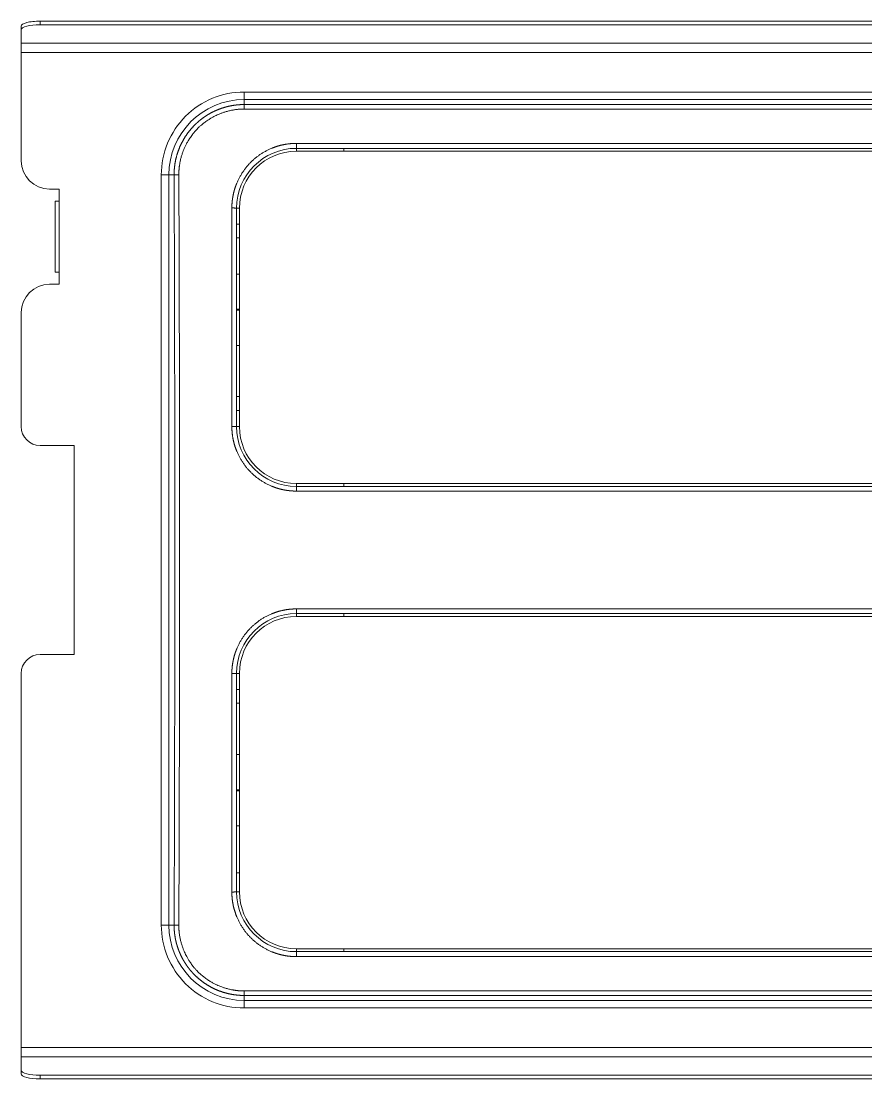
# Model space of a CAD drawing. Header units: millimetres. Extents: x 1920 to 4820, y 310 to 2320.
# Drawn here: x 2233.9 to 2322.9, y 1497.4 to 1608.8 of the extents above; entities that cross this region are included whole.
import ezdxf

# ---------------------------------------------------------------- set-up
doc = ezdxf.new("R2010")
doc.units = ezdxf.units.MM
doc.layers.add('core', color=7, linetype='Continuous', lineweight=20)

msp = doc.modelspace()

# ---------------------------------------------------------------- linework, layer by layer
at = {"layer": 'core'}
for p, q in [((2409.899, 1608.764), (2235.899, 1608.764)), ((2235.899, 1608.764), (2235.899, 1608.378)), ((2233.899, 1608.247), (2233.899, 1607.86)), ((2233.899, 1607.86), (2233.899, 1606.433)), ((2409.899, 1608.378), (2235.899, 1608.378)), ((2233.899, 1606.433), (2233.899, 1605.467)), ((2233.899, 1606.433), (2411.899, 1606.433)), ((2233.899, 1594.068), (2233.899, 1605.467)), ((2411.899, 1605.467), (2233.899, 1605.467)), ((2257.399, 1601.301), (2257.399, 1600.504)), ((2257.399, 1601.301), (2388.399, 1601.301)), ((2388.399, 1600.504), (2257.399, 1600.504)), ((2257.399, 1600.504), (2257.399, 1599.982)), ((2257.399, 1599.982), (2388.399, 1599.982)), ((2257.399, 1599.511), (2388.399, 1599.511)), ((2267.899, 1595.368), (2262.899, 1595.368)), ((2262.899, 1595.068), (2262.899, 1595.368)), ((2267.899, 1595.368), (2377.899, 1595.368)), ((2267.899, 1595.068), (2267.899, 1595.368)), ((2262.899, 1595.068), (2267.899, 1595.068)), ((2377.899, 1595.068), (2267.899, 1595.068)), ((2248.666, 1513.568), (2248.666, 1592.568)), ((2249.463, 1592.568), (2248.666, 1592.568)), ((2249.463, 1592.568), (2249.463, 1513.568)), ((2250.015, 1592.568), (2249.463, 1592.568)), ((2237.899, 1591.068), (2236.899, 1591.068)), ((2237.899, 1589.818), (2237.899, 1591.068)), ((2237.899, 1589.818), (2237.499, 1589.818)), ((2237.499, 1582.318), (2237.499, 1589.818)), ((2237.899, 1589.818), (2237.899, 1582.318)), ((2256.599, 1589.068), (2256.599, 1587.394)), ((2256.599, 1589.068), (2256.899, 1589.068)), ((2256.899, 1587.394), (2256.899, 1589.068)), ((2256.599, 1587.394), (2256.599, 1585.96)), ((2256.599, 1587.394), (2256.899, 1587.394)), ((2256.899, 1585.96), (2256.899, 1587.394)), ((2256.599, 1582.118), (2256.599, 1585.96)), ((2256.899, 1585.96), (2256.599, 1585.96)), ((2256.899, 1585.96), (2256.899, 1582.118)), ((2237.499, 1582.318), (2237.899, 1582.318)), ((2237.899, 1581.068), (2237.899, 1582.318)), ((2256.599, 1582.118), (2256.599, 1578.418)), ((2256.599, 1582.118), (2256.899, 1582.118)), ((2256.899, 1578.418), (2256.899, 1582.118)), ((2237.899, 1581.068), (2236.899, 1581.068)), ((2233.899, 1566.068), (2233.899, 1578.068)), ((2256.599, 1578.318), (2256.599, 1578.418)), ((2256.899, 1578.418), (2256.599, 1578.418)), ((2256.599, 1578.318), (2256.899, 1578.318)), ((2256.599, 1578.318), (2256.599, 1574.618)), ((2256.899, 1578.418), (2256.899, 1578.318)), ((2256.899, 1574.618), (2256.899, 1578.318)), ((2256.599, 1569.217), (2256.599, 1574.618)), ((2256.899, 1574.618), (2256.599, 1574.618)), ((2256.899, 1574.618), (2256.899, 1569.217)), ((2256.599, 1569.217), (2256.599, 1567.769)), ((2256.599, 1569.217), (2256.899, 1569.217)), ((2256.899, 1567.769), (2256.899, 1569.217)), ((2256.899, 1567.769), (2256.599, 1567.769)), ((2256.599, 1567.769), (2256.599, 1566.068)), ((2256.899, 1566.068), (2256.899, 1567.769)), ((2256.899, 1566.068), (2256.599, 1566.068)), ((2239.499, 1564.068), (2235.899, 1564.068)), ((2239.499, 1542.068), (2239.499, 1564.068)), ((2267.899, 1560.068), (2262.899, 1560.068)), ((2262.899, 1559.768), (2262.899, 1560.068)), ((2262.899, 1559.768), (2267.899, 1559.768)), ((2267.899, 1560.068), (2377.899, 1560.068)), ((2267.899, 1559.768), (2267.899, 1560.068)), ((2377.899, 1559.768), (2267.899, 1559.768)), ((2267.899, 1546.368), (2262.899, 1546.368)), ((2262.899, 1546.068), (2262.899, 1546.368)), ((2267.899, 1546.368), (2377.899, 1546.368)), ((2267.899, 1546.068), (2267.899, 1546.368)), ((2262.899, 1546.068), (2267.899, 1546.068)), ((2377.899, 1546.068), (2267.899, 1546.068)), ((2239.499, 1542.068), (2235.899, 1542.068)), ((2233.899, 1500.669), (2233.899, 1540.068)), ((2256.599, 1540.068), (2256.599, 1538.368)), ((2256.599, 1540.068), (2256.899, 1540.068)), ((2256.899, 1538.368), (2256.899, 1540.068)), ((2256.599, 1538.368), (2256.599, 1536.92)), ((2256.599, 1538.368), (2256.899, 1538.368)), ((2256.899, 1536.92), (2256.899, 1538.368)), ((2256.599, 1531.518), (2256.599, 1536.92)), ((2256.899, 1536.92), (2256.599, 1536.92)), ((2256.899, 1536.92), (2256.899, 1531.518)), ((2256.599, 1531.518), (2256.599, 1527.818)), ((2256.599, 1531.518), (2256.899, 1531.518)), ((2256.899, 1527.818), (2256.899, 1531.518)), ((2256.599, 1527.718), (2256.599, 1527.818)), ((2256.899, 1527.818), (2256.599, 1527.818)), ((2256.599, 1527.718), (2256.599, 1524.018)), ((2256.599, 1527.718), (2256.899, 1527.718)), ((2256.899, 1527.818), (2256.899, 1527.718)), ((2256.899, 1524.018), (2256.899, 1527.718)), ((2256.599, 1519.068), (2256.599, 1524.018)), ((2256.899, 1524.018), (2256.599, 1524.018)), ((2256.899, 1524.018), (2256.899, 1519.068)), ((2256.599, 1519.068), (2256.599, 1517.068)), ((2256.899, 1519.068), (2256.599, 1519.068)), ((2256.899, 1517.068), (2256.899, 1519.068)), ((2256.899, 1517.068), (2256.599, 1517.068)), ((2248.666, 1513.568), (2249.463, 1513.568)), ((2249.463, 1513.568), (2250.015, 1513.568)), ((2267.899, 1511.068), (2262.899, 1511.068)), ((2262.899, 1510.768), (2262.899, 1511.068)), ((2262.899, 1510.768), (2267.899, 1510.768)), ((2267.899, 1511.068), (2377.899, 1511.068)), ((2267.899, 1510.768), (2267.899, 1511.068)), ((2377.899, 1510.768), (2267.899, 1510.768)), ((2388.399, 1506.626), (2257.399, 1506.626)), ((2388.399, 1506.154), (2257.399, 1506.154)), ((2257.399, 1506.154), (2257.399, 1505.632)), ((2257.399, 1505.632), (2388.399, 1505.632)), ((2257.399, 1505.632), (2257.399, 1504.835)), ((2388.399, 1504.835), (2257.399, 1504.835)), ((2233.899, 1500.669), (2233.899, 1499.703)), ((2233.899, 1500.669), (2411.899, 1500.669)), ((2411.899, 1499.703), (2233.899, 1499.703)), ((2233.899, 1499.703), (2233.899, 1498.276)), ((2233.899, 1498.276), (2233.899, 1497.89)), ((2409.899, 1497.758), (2235.899, 1497.758)), ((2235.899, 1497.758), (2235.899, 1497.372)), ((2409.899, 1497.372), (2235.899, 1497.372))]:
    msp.add_line(p, q, dxfattribs=at)
for centre, radius, start, end in [((2257.399, 1592.568), 8.733, 89.99975, 180.00025), ((2257.399, 1592.568), 7.936, 90, 180), ((2262.899, 1589.068), 6.3, 90, 180), ((2236.899, 1594.068), 3, 180, 270), ((2262.899, 1589.068), 6, 90, 180), ((2236.899, 1578.068), 3, 90, 180), ((2235.899, 1566.068), 2, 180, 270), ((2262.899, 1566.068), 6.3, 180, 270), ((2262.899, 1566.068), 6, 180, 270), ((2262.899, 1540.068), 6.3, 90, 180), ((2262.899, 1540.068), 6, 90, 180), ((2235.899, 1540.068), 2, 90, 180), ((2262.899, 1517.068), 6.3, 180, 270), ((2262.899, 1517.068), 6, 180, 270), ((2257.399, 1513.568), 8.733, 179.99992, 270.00025), ((2257.399, 1513.568), 7.936, 180, 270)]:
    msp.add_arc(centre, radius, start, end, dxfattribs=at)
for centre, major_axis, ratio, start_param, end_param in [((2235.899, 1608.247), (2, 0), 0.258819, 1.5707963, 3.1415927), ((2235.899, 1607.86), (-2, 0), 0.258819, 4.712389, 6.2831853), ((2174.345, 1553.068), (0, -869.132), 0.0871539, 1.525333, 1.6162596), ((2235.899, 1498.276), (2, 0), 0.258819, 3.1415927, 4.712389), ((2235.899, 1497.89), (-2, 0), 0.258819, 0, 1.5707963)]:
    msp.add_ellipse(centre, major_axis=major_axis, ratio=ratio, start_param=start_param, end_param=end_param, dxfattribs=at)
for points, knots in [([(2257.399, 1599.982), (2257.384, 1599.982), (2257.355, 1599.982), (2257.31, 1599.982), (2257.266, 1599.981), (2257.221, 1599.98), (2257.177, 1599.979), (2257.132, 1599.977), (2257.088, 1599.976), (2257.043, 1599.974), (2256.998, 1599.971), (2256.953, 1599.969), (2256.908, 1599.966), (2256.863, 1599.963), (2256.818, 1599.959), (2256.773, 1599.956), (2256.728, 1599.952), (2256.682, 1599.947), (2256.637, 1599.943), (2256.592, 1599.938), (2256.546, 1599.933), (2256.501, 1599.927), (2256.455, 1599.922), (2256.41, 1599.916), (2256.364, 1599.909), (2256.318, 1599.903), (2256.273, 1599.896), (2256.227, 1599.889), (2256.181, 1599.881), (2256.136, 1599.873), (2256.09, 1599.865), (2256.044, 1599.857), (2255.998, 1599.848), (2255.953, 1599.839), (2255.907, 1599.83), (2255.861, 1599.82), (2255.815, 1599.81), (2255.769, 1599.8), (2255.723, 1599.79), (2255.677, 1599.779), (2255.632, 1599.768), (2255.586, 1599.756), (2255.54, 1599.744), (2255.494, 1599.732), (2255.448, 1599.72), (2255.402, 1599.707), (2255.356, 1599.694), (2255.31, 1599.681), (2255.265, 1599.667), (2255.219, 1599.653), (2255.173, 1599.639), (2255.127, 1599.624), (2255.082, 1599.609), (2255.036, 1599.594), (2254.99, 1599.578), (2254.944, 1599.562), (2254.899, 1599.546), (2254.853, 1599.529), (2254.808, 1599.513), (2254.762, 1599.495), (2254.717, 1599.478), (2254.671, 1599.46), (2254.626, 1599.442), (2254.581, 1599.423), (2254.535, 1599.404), (2254.49, 1599.385), (2254.445, 1599.366), (2254.4, 1599.346), (2254.355, 1599.325), (2254.31, 1599.305), (2254.265, 1599.284), (2254.22, 1599.263), (2254.175, 1599.241), (2254.131, 1599.219), (2254.086, 1599.197), (2254.042, 1599.175), (2253.997, 1599.152), (2253.953, 1599.129), (2253.909, 1599.105), (2253.865, 1599.081), (2253.82, 1599.057), (2253.777, 1599.032), (2253.733, 1599.007), (2253.689, 1598.982), (2253.645, 1598.957), (2253.602, 1598.931), (2253.558, 1598.904), (2253.515, 1598.878), (2253.472, 1598.851), (2253.429, 1598.824), (2253.386, 1598.796), (2253.343, 1598.768), (2253.3, 1598.74), (2253.258, 1598.711), (2253.215, 1598.682), (2253.173, 1598.653), (2253.131, 1598.623), (2253.089, 1598.593), (2253.047, 1598.563), (2253.005, 1598.532), (2252.964, 1598.502), (2252.922, 1598.47), (2252.881, 1598.439), (2252.84, 1598.407), (2252.799, 1598.374), (2252.759, 1598.342), (2252.718, 1598.309), (2252.678, 1598.275), (2252.638, 1598.242), (2252.598, 1598.208), (2252.558, 1598.173), (2252.518, 1598.139), (2252.479, 1598.104), (2252.439, 1598.068), (2252.4, 1598.033), (2252.362, 1597.997), (2252.323, 1597.96), (2252.284, 1597.924), (2252.246, 1597.887), (2252.208, 1597.849), (2252.165, 1597.806), (2252.116, 1597.756), (2252.062, 1597.701), (2252.009, 1597.644), (2251.956, 1597.587), (2251.904, 1597.53), (2251.852, 1597.472), (2251.801, 1597.413), (2251.751, 1597.354), (2251.701, 1597.295), (2251.652, 1597.234), (2251.604, 1597.174), (2251.556, 1597.113), (2251.509, 1597.051), (2251.463, 1596.989), (2251.417, 1596.926), (2251.372, 1596.863), (2251.327, 1596.8), (2251.283, 1596.736), (2251.24, 1596.671), (2251.198, 1596.606), (2251.156, 1596.541), (2251.115, 1596.475), (2251.075, 1596.409), (2251.035, 1596.342), (2250.996, 1596.275), (2250.958, 1596.207), (2250.92, 1596.14), (2250.883, 1596.071), (2250.847, 1596.003), (2250.812, 1595.934), (2250.777, 1595.864), (2250.743, 1595.795), (2250.71, 1595.724), (2250.677, 1595.654), (2250.646, 1595.583), (2250.615, 1595.512), (2250.584, 1595.441), (2250.555, 1595.369), (2250.526, 1595.297), (2250.498, 1595.225), (2250.471, 1595.152), (2250.445, 1595.079), (2250.419, 1595.006), (2250.394, 1594.932), (2250.37, 1594.859), (2250.346, 1594.785), (2250.324, 1594.711), (2250.302, 1594.636), (2250.281, 1594.562), (2250.261, 1594.487), (2250.241, 1594.412), (2250.223, 1594.336), (2250.205, 1594.261), (2250.188, 1594.185), (2250.171, 1594.109), (2250.156, 1594.033), (2250.141, 1593.957), (2250.127, 1593.881), (2250.114, 1593.804), (2250.102, 1593.728), (2250.09, 1593.651), (2250.08, 1593.574), (2250.07, 1593.497), (2250.061, 1593.42), (2250.053, 1593.343), (2250.045, 1593.266), (2250.039, 1593.188), (2250.033, 1593.111), (2250.028, 1593.033), (2250.024, 1592.956), (2250.02, 1592.878), (2250.018, 1592.801), (2250.016, 1592.723), (2250.015, 1592.646), (2250.015, 1592.594), (2250.015, 1592.568)], [0, 0, 0, 0, 0.0038043, 0.0076156, 0.011434, 0.0152593, 0.0190916, 0.0229309, 0.0267771, 0.0306302, 0.0344903, 0.0383572, 0.042231, 0.0461117, 0.0499991, 0.0538934, 0.0577945, 0.0617023, 0.0656169, 0.0695382, 0.0734662, 0.0774009, 0.0813423, 0.0852903, 0.089245, 0.0932062, 0.0971741, 0.1011485, 0.1051294, 0.1091169, 0.1131108, 0.1171113, 0.1211182, 0.1251316, 0.1291515, 0.1331778, 0.1372106, 0.1412499, 0.1452956, 0.1493479, 0.1534066, 0.1574719, 0.1615437, 0.165622, 0.1697068, 0.1737981, 0.177896, 0.1820004, 0.1861114, 0.1902289, 0.194353, 0.1984836, 0.2026208, 0.2067645, 0.2109148, 0.2150717, 0.2192352, 0.2234052, 0.2275819, 0.2317651, 0.2359549, 0.2401513, 0.2443544, 0.248564, 0.2527803, 0.2570032, 0.2612327, 0.2654689, 0.2697117, 0.2739612, 0.2782173, 0.2824801, 0.2867496, 0.2910257, 0.2953085, 0.299598, 0.3038941, 0.3081969, 0.3125063, 0.3168225, 0.3211452, 0.3254747, 0.3298107, 0.3341535, 0.3385029, 0.3428589, 0.3472215, 0.3515908, 0.3559668, 0.3603494, 0.3647385, 0.3691344, 0.3735368, 0.3779459, 0.3823616, 0.3867838, 0.3912127, 0.3956482, 0.4000904, 0.4045391, 0.4089944, 0.4134563, 0.4179248, 0.4223999, 0.4268816, 0.4313699, 0.4358648, 0.4403663, 0.4448744, 0.4493892, 0.4539105, 0.4584385, 0.4629731, 0.4675143, 0.4720621, 0.4766165, 0.4811776, 0.4857453, 0.4903196, 0.4949005, 0.4994881, 0.5061617, 0.5128354, 0.519509, 0.5261827, 0.5328562, 0.5395298, 0.5462033, 0.5528768, 0.5595503, 0.5662237, 0.5728971, 0.5795705, 0.5862439, 0.5929173, 0.5995907, 0.6062641, 0.6129375, 0.6196109, 0.6262843, 0.6329578, 0.6396312, 0.6463046, 0.6529779, 0.6596512, 0.6663245, 0.6729977, 0.6796708, 0.6863439, 0.6930168, 0.6996897, 0.7063624, 0.713035, 0.7197074, 0.7263798, 0.7330519, 0.739724, 0.7463959, 0.7530677, 0.7597394, 0.7664111, 0.7730828, 0.7797544, 0.7864261, 0.7930979, 0.7997697, 0.8064416, 0.8131137, 0.8197859, 0.8264582, 0.8331307, 0.8398034, 0.8464764, 0.8531496, 0.859823, 0.8664968, 0.8731709, 0.8798453, 0.8865201, 0.8931954, 0.8998711, 0.9065472, 0.9132236, 0.9199001, 0.9265768, 0.9332536, 0.9399302, 0.9466067, 0.9532829, 0.9599587, 0.9666341, 0.9733088, 0.9799829, 0.9866562, 0.9933286, 1, 1, 1, 1]), ([(2257.399, 1599.982), (2257.399, 1599.977), (2257.399, 1599.961), (2257.399, 1599.91), (2257.399, 1599.875), (2257.399, 1599.789), (2257.399, 1599.738), (2257.399, 1599.629), (2257.399, 1599.57), (2257.399, 1599.511)], [0, 0, 0, 0, 0.25, 0.25, 0.5, 0.5, 0.75, 0.75, 1, 1, 1, 1]), ([(2250.513, 1592.591), (2250.513, 1592.604), (2250.513, 1592.631), (2250.513, 1592.674), (2250.514, 1592.723), (2250.515, 1592.777), (2250.517, 1592.836), (2250.519, 1592.9), (2250.522, 1592.969), (2250.527, 1593.043), (2250.532, 1593.123), (2250.539, 1593.208), (2250.548, 1593.297), (2250.558, 1593.392), (2250.571, 1593.492), (2250.585, 1593.596), (2250.602, 1593.706), (2250.622, 1593.82), (2250.66, 1594.023), (2250.724, 1594.301), (2250.82, 1594.641), (2250.924, 1594.949), (2251.032, 1595.228), (2251.15, 1595.501), (2251.288, 1595.787), (2251.46, 1596.103), (2251.675, 1596.451), (2251.916, 1596.791), (2252.155, 1597.088), (2252.352, 1597.309), (2252.517, 1597.48), (2252.687, 1597.646), (2252.906, 1597.843), (2253.202, 1598.085), (2253.52, 1598.312), (2253.826, 1598.506), (2254.084, 1598.654), (2254.324, 1598.779), (2254.547, 1598.884), (2254.782, 1598.987), (2255.046, 1599.09), (2255.356, 1599.196), (2255.694, 1599.293), (2255.988, 1599.362), (2256.225, 1599.407), (2256.392, 1599.434), (2256.547, 1599.456), (2256.692, 1599.473), (2256.826, 1599.486), (2256.949, 1599.495), (2257.061, 1599.502), (2257.161, 1599.506), (2257.251, 1599.509), (2257.329, 1599.511), (2257.377, 1599.511), (2257.399, 1599.511)], [0, 0, 0, 0, 0.0035278, 0.0075343, 0.0120194, 0.0169834, 0.0224261, 0.0283477, 0.0347482, 0.0416275, 0.0489856, 0.0568224, 0.0651377, 0.0739313, 0.0832028, 0.0929519, 0.1031781, 0.113881, 0.1250602, 0.1602507, 0.1928363, 0.2228232, 0.2502161, 0.2756656, 0.3049921, 0.3381978, 0.3752847, 0.4182606, 0.4533869, 0.480658, 0.5000694, 0.5192178, 0.5464025, 0.5816182, 0.624858, 0.6545201, 0.6818557, 0.7068661, 0.7295532, 0.7499188, 0.7778732, 0.8080387, 0.8404201, 0.8750239, 0.8915928, 0.9071234, 0.9216138, 0.9350628, 0.9474692, 0.9588327, 0.9691527, 0.9784292, 0.9866625, 0.9938526, 1, 1, 1, 1]), ([(2256.099, 1589.089), (2256.099, 1589.103), (2256.099, 1589.13), (2256.1, 1589.172), (2256.1, 1589.213), (2256.101, 1589.254), (2256.103, 1589.296), (2256.104, 1589.337), (2256.106, 1589.378), (2256.108, 1589.419), (2256.11, 1589.46), (2256.112, 1589.501), (2256.115, 1589.542), (2256.118, 1589.583), (2256.121, 1589.624), (2256.124, 1589.664), (2256.128, 1589.705), (2256.132, 1589.746), (2256.136, 1589.786), (2256.14, 1589.827), (2256.144, 1589.867), (2256.149, 1589.907), (2256.154, 1589.948), (2256.159, 1589.988), (2256.165, 1590.028), (2256.17, 1590.068), (2256.176, 1590.108), (2256.182, 1590.148), (2256.189, 1590.188), (2256.195, 1590.228), (2256.202, 1590.268), (2256.209, 1590.308), (2256.217, 1590.348), (2256.224, 1590.387), (2256.232, 1590.427), (2256.24, 1590.467), (2256.248, 1590.506), (2256.257, 1590.545), (2256.265, 1590.585), (2256.274, 1590.624), (2256.284, 1590.663), (2256.293, 1590.703), (2256.303, 1590.742), (2256.313, 1590.781), (2256.323, 1590.82), (2256.333, 1590.859), (2256.344, 1590.898), (2256.354, 1590.937), (2256.366, 1590.975), (2256.377, 1591.014), (2256.388, 1591.053), (2256.4, 1591.091), (2256.412, 1591.13), (2256.424, 1591.169), (2256.437, 1591.207), (2256.45, 1591.245), (2256.462, 1591.284), (2256.476, 1591.322), (2256.489, 1591.36), (2256.503, 1591.398), (2256.517, 1591.436), (2256.531, 1591.474), (2256.545, 1591.512), (2256.56, 1591.55), (2256.574, 1591.588), (2256.59, 1591.626), (2256.605, 1591.664), (2256.658, 1591.792), (2256.754, 1592.008), (2256.904, 1592.306), (2257.069, 1592.597), (2257.249, 1592.879), (2257.441, 1593.152), (2257.647, 1593.415), (2257.866, 1593.668), (2258.097, 1593.91), (2258.339, 1594.14), (2258.592, 1594.357), (2258.855, 1594.562), (2259.128, 1594.754), (2259.41, 1594.932), (2259.7, 1595.096), (2259.998, 1595.245), (2260.224, 1595.345), (2260.375, 1595.407), (2260.446, 1595.434), (2260.517, 1595.462), (2260.588, 1595.488), (2260.66, 1595.513), (2260.732, 1595.538), (2260.804, 1595.562), (2260.876, 1595.585), (2260.948, 1595.607), (2261.021, 1595.628), (2261.094, 1595.649), (2261.167, 1595.669), (2261.24, 1595.687), (2261.313, 1595.706), (2261.387, 1595.723), (2261.46, 1595.739), (2261.534, 1595.755), (2261.609, 1595.769), (2261.683, 1595.783), (2261.757, 1595.796), (2261.832, 1595.809), (2261.907, 1595.82), (2261.982, 1595.831), (2262.058, 1595.84), (2262.133, 1595.849), (2262.209, 1595.857), (2262.285, 1595.865), (2262.361, 1595.871), (2262.437, 1595.877), (2262.514, 1595.881), (2262.59, 1595.885), (2262.667, 1595.888), (2262.744, 1595.891), (2262.822, 1595.892), (2262.873, 1595.893), (2262.899, 1595.893)], [0, 0, 0, 0, 0.0038846, 0.007764, 0.0116382, 0.0155073, 0.0193716, 0.0232312, 0.027086, 0.0309364, 0.0347824, 0.0386241, 0.0424617, 0.0462953, 0.050125, 0.053951, 0.0577734, 0.0615923, 0.0654079, 0.0692202, 0.0730295, 0.0768357, 0.0806392, 0.08444, 0.0882382, 0.092034, 0.0958276, 0.0996189, 0.1034083, 0.1071957, 0.1109814, 0.1147655, 0.1185481, 0.1223293, 0.1261093, 0.1298883, 0.1336662, 0.1374434, 0.1412199, 0.1449959, 0.1487715, 0.1525468, 0.1563219, 0.1600971, 0.1638724, 0.1676479, 0.1714239, 0.1752004, 0.1789776, 0.1827557, 0.1865346, 0.1903147, 0.1940959, 0.1978786, 0.2016627, 0.2054484, 0.2092359, 0.2130253, 0.2168167, 0.2206103, 0.2244061, 0.2282044, 0.2320053, 0.2358088, 0.2396152, 0.2434245, 0.2472369, 0.2510526, 0.2823707, 0.3136246, 0.3448897, 0.3762419, 0.4075078, 0.4387217, 0.4699596, 0.5012969, 0.532563, 0.5637457, 0.5949204, 0.6261625, 0.6573602, 0.6884935, 0.719638, 0.750869, 0.7580225, 0.7651642, 0.7722949, 0.7794156, 0.786527, 0.79363, 0.8007256, 0.8078147, 0.8148981, 0.8219767, 0.8290514, 0.8361231, 0.8431927, 0.8502611, 0.8573292, 0.8643979, 0.8714681, 0.8785407, 0.8856165, 0.8926966, 0.8997817, 0.9068728, 0.9139708, 0.9210764, 0.9281908, 0.9353146, 0.9424488, 0.9495942, 0.9567518, 0.9639224, 0.9711068, 0.9783059, 0.9855206, 0.9927517, 1, 1, 1, 1]), ([(2262.899, 1595.893), (2262.899, 1595.859), (2262.899, 1595.825), (2262.899, 1595.758), (2262.899, 1595.726), (2262.899, 1595.662), (2262.899, 1595.632), (2262.899, 1595.575), (2262.899, 1595.548), (2262.899, 1595.499), (2262.899, 1595.477), (2262.899, 1595.438), (2262.899, 1595.422), (2262.899, 1595.395), (2262.899, 1595.385), (2262.899, 1595.372), (2262.899, 1595.368), (2262.899, 1595.368)], [0, 0, 0, 0, 0.1251008, 0.1251008, 0.2502016, 0.2502016, 0.3753024, 0.3753024, 0.5004032, 0.5004032, 0.6255041, 0.6255041, 0.7506049, 0.7506049, 0.8757057, 0.8757057, 1, 1, 1, 1]), ([(2250.513, 1513.546), (2250.565, 1526.711), (2250.591, 1539.889), (2250.591, 1566.247), (2250.565, 1579.426), (2250.513, 1592.591)], [0, 0, 0, 0, 0.5, 0.5, 1, 1, 1, 1]), ([(2256.599, 1589.068), (2256.599, 1589.07), (2256.596, 1589.071), (2256.583, 1589.074), (2256.573, 1589.075), (2256.548, 1589.077), (2256.533, 1589.079), (2256.497, 1589.081), (2256.476, 1589.082), (2256.429, 1589.084), (2256.404, 1589.085), (2256.35, 1589.086), (2256.321, 1589.087), (2256.26, 1589.088), (2256.229, 1589.088), (2256.164, 1589.089), (2256.132, 1589.089), (2256.099, 1589.089)], [0, 0, 0, 0, 0.125, 0.125, 0.25, 0.25, 0.375, 0.375, 0.5, 0.5, 0.625, 0.625, 0.75, 0.75, 0.875, 0.875, 1, 1, 1, 1]), ([(2262.899, 1559.272), (2262.885, 1559.272), (2262.858, 1559.272), (2262.816, 1559.273), (2262.775, 1559.273), (2262.734, 1559.274), (2262.692, 1559.275), (2262.651, 1559.277), (2262.61, 1559.279), (2262.569, 1559.281), (2262.528, 1559.283), (2262.487, 1559.285), (2262.446, 1559.288), (2262.405, 1559.291), (2262.365, 1559.294), (2262.324, 1559.297), (2262.283, 1559.301), (2262.243, 1559.304), (2262.202, 1559.308), (2262.162, 1559.313), (2262.121, 1559.317), (2262.081, 1559.322), (2262.041, 1559.327), (2262.001, 1559.332), (2261.96, 1559.337), (2261.92, 1559.343), (2261.88, 1559.349), (2261.84, 1559.355), (2261.8, 1559.362), (2261.76, 1559.368), (2261.721, 1559.375), (2261.681, 1559.382), (2261.641, 1559.389), (2261.602, 1559.397), (2261.562, 1559.405), (2261.522, 1559.413), (2261.483, 1559.421), (2261.444, 1559.43), (2261.404, 1559.438), (2261.365, 1559.447), (2261.326, 1559.456), (2261.286, 1559.466), (2261.247, 1559.475), (2261.208, 1559.485), (2261.169, 1559.496), (2261.13, 1559.506), (2261.091, 1559.516), (2261.053, 1559.527), (2261.014, 1559.538), (2260.975, 1559.55), (2260.937, 1559.561), (2260.898, 1559.573), (2260.859, 1559.585), (2260.821, 1559.597), (2260.783, 1559.61), (2260.744, 1559.622), (2260.706, 1559.635), (2260.668, 1559.649), (2260.629, 1559.662), (2260.591, 1559.676), (2260.553, 1559.69), (2260.515, 1559.704), (2260.477, 1559.718), (2260.439, 1559.733), (2260.402, 1559.747), (2260.364, 1559.762), (2260.326, 1559.778), (2260.198, 1559.831), (2259.982, 1559.927), (2259.684, 1560.077), (2259.394, 1560.242), (2259.112, 1560.421), (2258.839, 1560.614), (2258.577, 1560.82), (2258.324, 1561.038), (2258.083, 1561.269), (2257.853, 1561.511), (2257.635, 1561.764), (2257.431, 1562.027), (2257.239, 1562.3), (2257.061, 1562.582), (2256.897, 1562.872), (2256.747, 1563.17), (2256.647, 1563.397), (2256.586, 1563.547), (2256.558, 1563.618), (2256.531, 1563.689), (2256.505, 1563.761), (2256.479, 1563.832), (2256.454, 1563.904), (2256.431, 1563.976), (2256.408, 1564.049), (2256.385, 1564.121), (2256.364, 1564.194), (2256.343, 1564.267), (2256.324, 1564.34), (2256.305, 1564.413), (2256.287, 1564.486), (2256.27, 1564.56), (2256.253, 1564.634), (2256.238, 1564.708), (2256.223, 1564.782), (2256.209, 1564.857), (2256.196, 1564.931), (2256.184, 1565.006), (2256.172, 1565.081), (2256.162, 1565.157), (2256.152, 1565.232), (2256.143, 1565.308), (2256.135, 1565.384), (2256.127, 1565.46), (2256.121, 1565.536), (2256.115, 1565.613), (2256.111, 1565.689), (2256.107, 1565.766), (2256.103, 1565.843), (2256.101, 1565.921), (2256.1, 1565.998), (2256.099, 1566.05), (2256.099, 1566.076)], [0, 0, 0, 0, 0.0038799, 0.0077545, 0.0116239, 0.0154884, 0.019348, 0.0232028, 0.027053, 0.0308988, 0.0347401, 0.0385772, 0.0424102, 0.0462392, 0.0500644, 0.0538858, 0.0577036, 0.061518, 0.065329, 0.0691369, 0.0729417, 0.0767435, 0.0805425, 0.0843389, 0.0881328, 0.0919242, 0.0957133, 0.0995004, 0.1032854, 0.1070686, 0.11085, 0.1146298, 0.1184082, 0.1221852, 0.1259611, 0.1297358, 0.1335097, 0.1372828, 0.1410552, 0.1448271, 0.1485986, 0.1523699, 0.1561411, 0.1599123, 0.1636837, 0.1674553, 0.1712274, 0.1750001, 0.1787735, 0.1825477, 0.1863229, 0.1900992, 0.1938768, 0.1976557, 0.2014362, 0.2052183, 0.2090022, 0.212788, 0.2165759, 0.2203659, 0.2241583, 0.2279532, 0.2317506, 0.2355508, 0.2393538, 0.2431598, 0.2469689, 0.2507813, 0.2820565, 0.3132671, 0.3444889, 0.3757976, 0.407022, 0.4381989, 0.4694039, 0.5007124, 0.5319671, 0.5631436, 0.5943172, 0.6255633, 0.6567779, 0.6879283, 0.7190899, 0.7503377, 0.7574961, 0.7646433, 0.7717801, 0.7789074, 0.7860261, 0.7931371, 0.8002412, 0.8073394, 0.8144325, 0.8215214, 0.8286071, 0.8356904, 0.8427722, 0.8498534, 0.8569349, 0.8640177, 0.8711025, 0.8781903, 0.885282, 0.8923786, 0.8994808, 0.9065895, 0.9137057, 0.9208303, 0.9279641, 0.935108, 0.9422628, 0.9494295, 0.9566089, 0.9638019, 0.9710093, 0.9782319, 0.9854707, 0.9927265, 1, 1, 1, 1]), ([(2262.899, 1559.768), (2262.899, 1559.768), (2262.899, 1559.765), (2262.899, 1559.752), (2262.899, 1559.743), (2262.899, 1559.718), (2262.899, 1559.703), (2262.899, 1559.667), (2262.899, 1559.646), (2262.899, 1559.6), (2262.899, 1559.575), (2262.899, 1559.521), (2262.899, 1559.492), (2262.899, 1559.432), (2262.899, 1559.401), (2262.899, 1559.337), (2262.899, 1559.304), (2262.899, 1559.272)], [0, 0, 0, 0, 0.125, 0.125, 0.25, 0.25, 0.375, 0.375, 0.5, 0.5, 0.625, 0.625, 0.75, 0.75, 0.875, 0.875, 1, 1, 1, 1]), ([(2256.099, 1540.061), (2256.099, 1540.075), (2256.099, 1540.102), (2256.1, 1540.144), (2256.1, 1540.185), (2256.101, 1540.226), (2256.103, 1540.268), (2256.104, 1540.309), (2256.106, 1540.35), (2256.108, 1540.391), (2256.11, 1540.432), (2256.112, 1540.473), (2256.115, 1540.514), (2256.118, 1540.555), (2256.121, 1540.596), (2256.124, 1540.636), (2256.128, 1540.677), (2256.132, 1540.718), (2256.136, 1540.758), (2256.14, 1540.799), (2256.144, 1540.839), (2256.149, 1540.879), (2256.154, 1540.92), (2256.159, 1540.96), (2256.165, 1541), (2256.17, 1541.04), (2256.176, 1541.081), (2256.182, 1541.121), (2256.189, 1541.161), (2256.195, 1541.2), (2256.202, 1541.24), (2256.209, 1541.28), (2256.217, 1541.32), (2256.224, 1541.359), (2256.232, 1541.399), (2256.24, 1541.439), (2256.248, 1541.478), (2256.257, 1541.518), (2256.265, 1541.557), (2256.274, 1541.596), (2256.284, 1541.636), (2256.293, 1541.675), (2256.303, 1541.714), (2256.313, 1541.753), (2256.323, 1541.792), (2256.333, 1541.831), (2256.344, 1541.87), (2256.355, 1541.909), (2256.366, 1541.948), (2256.377, 1541.986), (2256.388, 1542.025), (2256.4, 1542.064), (2256.412, 1542.102), (2256.424, 1542.141), (2256.437, 1542.179), (2256.45, 1542.217), (2256.463, 1542.256), (2256.476, 1542.294), (2256.489, 1542.332), (2256.503, 1542.37), (2256.517, 1542.408), (2256.531, 1542.446), (2256.545, 1542.484), (2256.56, 1542.522), (2256.575, 1542.56), (2256.59, 1542.598), (2256.605, 1542.636), (2256.658, 1542.764), (2256.754, 1542.98), (2256.904, 1543.278), (2257.069, 1543.569), (2257.249, 1543.851), (2257.441, 1544.124), (2257.647, 1544.387), (2257.865, 1544.639), (2258.096, 1544.881), (2258.338, 1545.111), (2258.591, 1545.329), (2258.854, 1545.533), (2259.127, 1545.725), (2259.409, 1545.903), (2259.699, 1546.067), (2259.996, 1546.217), (2260.223, 1546.317), (2260.373, 1546.378), (2260.444, 1546.406), (2260.516, 1546.433), (2260.587, 1546.459), (2260.659, 1546.485), (2260.73, 1546.51), (2260.802, 1546.533), (2260.875, 1546.556), (2260.947, 1546.579), (2261.02, 1546.6), (2261.092, 1546.621), (2261.165, 1546.64), (2261.239, 1546.659), (2261.312, 1546.677), (2261.386, 1546.694), (2261.459, 1546.711), (2261.533, 1546.726), (2261.607, 1546.741), (2261.682, 1546.755), (2261.756, 1546.768), (2261.831, 1546.78), (2261.906, 1546.792), (2261.981, 1546.802), (2262.057, 1546.812), (2262.132, 1546.821), (2262.208, 1546.829), (2262.284, 1546.836), (2262.36, 1546.843), (2262.437, 1546.848), (2262.513, 1546.853), (2262.59, 1546.857), (2262.667, 1546.86), (2262.744, 1546.863), (2262.822, 1546.864), (2262.873, 1546.865), (2262.899, 1546.865)], [0, 0, 0, 0, 0.0038841, 0.0077629, 0.0116366, 0.0155052, 0.019369, 0.0232279, 0.0270822, 0.0309319, 0.0347773, 0.0386183, 0.0424553, 0.0462882, 0.0501172, 0.0539424, 0.0577641, 0.0615822, 0.065397, 0.0692085, 0.073017, 0.0768224, 0.0806251, 0.084425, 0.0882223, 0.0920173, 0.0958099, 0.0996003, 0.1033887, 0.1071752, 0.1109599, 0.114743, 0.1185246, 0.1223048, 0.1260838, 0.1298617, 0.1336386, 0.1374148, 0.1411902, 0.144965, 0.1487395, 0.1525137, 0.1562877, 0.1600617, 0.1638358, 0.1676102, 0.171385, 0.1751603, 0.1789363, 0.1827131, 0.1864909, 0.1902697, 0.1940497, 0.197831, 0.2016138, 0.2053983, 0.2091845, 0.2129726, 0.2167626, 0.2205549, 0.2243494, 0.2281464, 0.2319458, 0.235748, 0.239553, 0.2433609, 0.247172, 0.2509862, 0.282285, 0.313519, 0.3447638, 0.3760951, 0.4073406, 0.438536, 0.4697571, 0.5010793, 0.5323371, 0.5635141, 0.5946856, 0.6259268, 0.6571279, 0.6882651, 0.7194138, 0.7506493, 0.757804, 0.7649472, 0.7720797, 0.7792024, 0.7863162, 0.793422, 0.8005206, 0.8076129, 0.8146999, 0.8217824, 0.8288613, 0.8359375, 0.8430119, 0.8500855, 0.857159, 0.8642334, 0.8713096, 0.8783885, 0.885471, 0.892558, 0.8996504, 0.906749, 0.9138547, 0.9209685, 0.9280912, 0.9352237, 0.9423669, 0.9495216, 0.9566887, 0.9638691, 0.9710636, 0.9782731, 0.9854985, 0.9927405, 1, 1, 1, 1]), ([(2262.899, 1546.865), (2262.899, 1546.832), (2262.899, 1546.8), (2262.899, 1546.736), (2262.899, 1546.704), (2262.899, 1546.644), (2262.899, 1546.616), (2262.899, 1546.562), (2262.899, 1546.536), (2262.899, 1546.49), (2262.899, 1546.47), (2262.899, 1546.434), (2262.899, 1546.418), (2262.899, 1546.394), (2262.899, 1546.384), (2262.899, 1546.371), (2262.899, 1546.368), (2262.899, 1546.368)], [0, 0, 0, 0, 0.125, 0.125, 0.25, 0.25, 0.375, 0.375, 0.5, 0.5, 0.625, 0.625, 0.75, 0.75, 0.875, 0.875, 1, 1, 1, 1]), ([(2256.599, 1540.068), (2256.599, 1540.068), (2256.596, 1540.067), (2256.583, 1540.066), (2256.573, 1540.066), (2256.548, 1540.065), (2256.533, 1540.065), (2256.497, 1540.064), (2256.476, 1540.063), (2256.429, 1540.063), (2256.404, 1540.062), (2256.35, 1540.062), (2256.321, 1540.062), (2256.26, 1540.061), (2256.229, 1540.061), (2256.164, 1540.061), (2256.132, 1540.061), (2256.099, 1540.061)], [0, 0, 0, 0, 0.125, 0.125, 0.25, 0.25, 0.375, 0.375, 0.5, 0.5, 0.625, 0.625, 0.75, 0.75, 0.875, 0.875, 1, 1, 1, 1]), ([(2262.899, 1510.244), (2262.885, 1510.244), (2262.858, 1510.244), (2262.816, 1510.244), (2262.775, 1510.245), (2262.734, 1510.246), (2262.692, 1510.247), (2262.651, 1510.249), (2262.61, 1510.251), (2262.569, 1510.252), (2262.528, 1510.255), (2262.487, 1510.257), (2262.446, 1510.26), (2262.406, 1510.262), (2262.365, 1510.266), (2262.324, 1510.269), (2262.284, 1510.272), (2262.243, 1510.276), (2262.202, 1510.28), (2262.162, 1510.285), (2262.122, 1510.289), (2262.081, 1510.294), (2262.041, 1510.299), (2262.001, 1510.304), (2261.961, 1510.309), (2261.921, 1510.315), (2261.881, 1510.321), (2261.841, 1510.327), (2261.801, 1510.333), (2261.761, 1510.34), (2261.721, 1510.347), (2261.681, 1510.354), (2261.641, 1510.361), (2261.602, 1510.369), (2261.562, 1510.377), (2261.523, 1510.385), (2261.483, 1510.393), (2261.444, 1510.401), (2261.405, 1510.41), (2261.365, 1510.419), (2261.326, 1510.428), (2261.287, 1510.438), (2261.248, 1510.447), (2261.209, 1510.457), (2261.17, 1510.467), (2261.131, 1510.478), (2261.092, 1510.488), (2261.053, 1510.499), (2261.014, 1510.51), (2260.976, 1510.521), (2260.937, 1510.533), (2260.898, 1510.545), (2260.86, 1510.557), (2260.821, 1510.569), (2260.783, 1510.582), (2260.745, 1510.594), (2260.706, 1510.607), (2260.668, 1510.62), (2260.63, 1510.634), (2260.592, 1510.647), (2260.554, 1510.661), (2260.516, 1510.675), (2260.478, 1510.69), (2260.44, 1510.704), (2260.402, 1510.719), (2260.364, 1510.734), (2260.326, 1510.75), (2260.198, 1510.802), (2259.983, 1510.898), (2259.685, 1511.049), (2259.394, 1511.214), (2259.113, 1511.393), (2258.84, 1511.585), (2258.577, 1511.791), (2258.325, 1512.009), (2258.084, 1512.24), (2257.854, 1512.482), (2257.636, 1512.735), (2257.431, 1512.998), (2257.239, 1513.271), (2257.061, 1513.553), (2256.897, 1513.843), (2256.748, 1514.141), (2256.648, 1514.368), (2256.586, 1514.518), (2256.558, 1514.589), (2256.531, 1514.66), (2256.505, 1514.732), (2256.479, 1514.803), (2256.455, 1514.875), (2256.431, 1514.947), (2256.408, 1515.02), (2256.386, 1515.092), (2256.364, 1515.165), (2256.344, 1515.238), (2256.324, 1515.311), (2256.305, 1515.384), (2256.287, 1515.457), (2256.27, 1515.531), (2256.253, 1515.605), (2256.238, 1515.679), (2256.223, 1515.753), (2256.209, 1515.828), (2256.196, 1515.903), (2256.184, 1515.978), (2256.172, 1516.053), (2256.162, 1516.128), (2256.152, 1516.204), (2256.143, 1516.279), (2256.135, 1516.355), (2256.128, 1516.431), (2256.121, 1516.508), (2256.115, 1516.584), (2256.111, 1516.661), (2256.107, 1516.738), (2256.103, 1516.815), (2256.101, 1516.892), (2256.1, 1516.97), (2256.099, 1517.022), (2256.099, 1517.048)], [0, 0, 0, 0, 0.0038766, 0.0077481, 0.0116144, 0.0154757, 0.0193322, 0.0231839, 0.0270311, 0.0308738, 0.0347122, 0.0385463, 0.0423764, 0.0462025, 0.0500248, 0.0538434, 0.0576584, 0.06147, 0.0652784, 0.0690835, 0.0728856, 0.0766848, 0.0804813, 0.0842751, 0.0880664, 0.0918553, 0.095642, 0.0994266, 0.1032092, 0.10699, 0.1107691, 0.1145467, 0.1183228, 0.1220976, 0.1258712, 0.1296439, 0.1334156, 0.1371866, 0.140957, 0.1447269, 0.1484965, 0.1522659, 0.1560351, 0.1598045, 0.1635741, 0.1673439, 0.1711143, 0.1748853, 0.178657, 0.1824296, 0.1862032, 0.189978, 0.193754, 0.1975315, 0.2013105, 0.2050912, 0.2088738, 0.2126583, 0.2164449, 0.2202337, 0.2240249, 0.2278186, 0.2316149, 0.235414, 0.239216, 0.243021, 0.2468292, 0.2506406, 0.2819028, 0.3130998, 0.3443072, 0.375601, 0.4068115, 0.4379769, 0.4691727, 0.5004743, 0.5317297, 0.5629088, 0.594087, 0.6253395, 0.6565665, 0.6877293, 0.718903, 0.7501628, 0.7573241, 0.7644742, 0.7716142, 0.7787447, 0.7858668, 0.7929812, 0.800089, 0.8071909, 0.8142879, 0.8213809, 0.8284707, 0.8355582, 0.8426444, 0.8497301, 0.8568163, 0.8639038, 0.8709935, 0.8780864, 0.8851833, 0.8922851, 0.8993926, 0.9065069, 0.9136288, 0.9207591, 0.9278988, 0.9350487, 0.9422096, 0.9493826, 0.9565683, 0.9637678, 0.9709817, 0.9782111, 0.9854567, 0.9927194, 1, 1, 1, 1]), ([(2250.015, 1513.568), (2250.02, 1513.565), (2250.037, 1513.563), (2250.092, 1513.557), (2250.13, 1513.555), (2250.221, 1513.551), (2250.274, 1513.549), (2250.389, 1513.547), (2250.451, 1513.546), (2250.513, 1513.546)], [0, 0, 0, 0, 0.25, 0.25, 0.5, 0.5, 0.75, 0.75, 1, 1, 1, 1]), ([(2250.015, 1513.568), (2250.015, 1513.554), (2250.015, 1513.524), (2250.015, 1513.48), (2250.016, 1513.436), (2250.016, 1513.392), (2250.017, 1513.348), (2250.019, 1513.304), (2250.02, 1513.26), (2250.022, 1513.216), (2250.024, 1513.172), (2250.026, 1513.128), (2250.029, 1513.084), (2250.032, 1513.04), (2250.035, 1512.996), (2250.038, 1512.952), (2250.042, 1512.908), (2250.046, 1512.864), (2250.05, 1512.821), (2250.054, 1512.777), (2250.059, 1512.733), (2250.064, 1512.689), (2250.069, 1512.645), (2250.075, 1512.602), (2250.08, 1512.558), (2250.086, 1512.514), (2250.093, 1512.471), (2250.099, 1512.427), (2250.106, 1512.383), (2250.113, 1512.34), (2250.12, 1512.296), (2250.128, 1512.253), (2250.136, 1512.21), (2250.144, 1512.166), (2250.152, 1512.123), (2250.161, 1512.08), (2250.169, 1512.037), (2250.179, 1511.994), (2250.188, 1511.95), (2250.197, 1511.907), (2250.207, 1511.865), (2250.217, 1511.822), (2250.228, 1511.779), (2250.239, 1511.736), (2250.249, 1511.693), (2250.261, 1511.651), (2250.272, 1511.608), (2250.284, 1511.566), (2250.295, 1511.523), (2250.308, 1511.481), (2250.32, 1511.439), (2250.333, 1511.397), (2250.346, 1511.354), (2250.359, 1511.312), (2250.372, 1511.27), (2250.386, 1511.229), (2250.4, 1511.187), (2250.414, 1511.145), (2250.428, 1511.103), (2250.443, 1511.062), (2250.458, 1511.021), (2250.473, 1510.979), (2250.488, 1510.938), (2250.504, 1510.897), (2250.52, 1510.856), (2250.536, 1510.815), (2250.552, 1510.774), (2250.569, 1510.733), (2250.586, 1510.692), (2250.603, 1510.652), (2250.62, 1510.611), (2250.638, 1510.571), (2250.656, 1510.531), (2250.674, 1510.49), (2250.692, 1510.45), (2250.711, 1510.41), (2250.729, 1510.371), (2250.748, 1510.331), (2250.768, 1510.291), (2250.787, 1510.252), (2250.807, 1510.212), (2250.827, 1510.173), (2250.847, 1510.134), (2250.868, 1510.095), (2250.888, 1510.056), (2250.909, 1510.017), (2250.93, 1509.979), (2250.952, 1509.94), (2250.973, 1509.902), (2250.995, 1509.863), (2251.017, 1509.825), (2251.039, 1509.787), (2251.062, 1509.749), (2251.085, 1509.712), (2251.107, 1509.674), (2251.131, 1509.637), (2251.154, 1509.599), (2251.178, 1509.562), (2251.201, 1509.525), (2251.226, 1509.488), (2251.25, 1509.451), (2251.274, 1509.415), (2251.299, 1509.378), (2251.324, 1509.342), (2251.349, 1509.306), (2251.374, 1509.27), (2251.4, 1509.234), (2251.426, 1509.198), (2251.452, 1509.162), (2251.478, 1509.127), (2251.504, 1509.092), (2251.531, 1509.057), (2251.558, 1509.022), (2251.585, 1508.987), (2251.612, 1508.952), (2251.64, 1508.918), (2251.667, 1508.884), (2251.695, 1508.85), (2251.723, 1508.816), (2251.752, 1508.782), (2251.78, 1508.748), (2251.809, 1508.715), (2251.838, 1508.681), (2251.867, 1508.648), (2251.896, 1508.615), (2251.925, 1508.583), (2251.955, 1508.55), (2251.985, 1508.518), (2252.015, 1508.485), (2252.045, 1508.453), (2252.076, 1508.422), (2252.106, 1508.39), (2252.137, 1508.358), (2252.175, 1508.32), (2252.22, 1508.276), (2252.272, 1508.224), (2252.325, 1508.174), (2252.379, 1508.124), (2252.433, 1508.074), (2252.488, 1508.025), (2252.543, 1507.976), (2252.599, 1507.927), (2252.656, 1507.88), (2252.713, 1507.832), (2252.77, 1507.785), (2252.829, 1507.739), (2252.887, 1507.693), (2252.947, 1507.648), (2253.006, 1507.603), (2253.067, 1507.559), (2253.128, 1507.515), (2253.189, 1507.472), (2253.251, 1507.429), (2253.314, 1507.387), (2253.377, 1507.346), (2253.441, 1507.305), (2253.505, 1507.265), (2253.569, 1507.225), (2253.634, 1507.186), (2253.7, 1507.148), (2253.766, 1507.11), (2253.833, 1507.073), (2253.9, 1507.036), (2253.968, 1507), (2254.036, 1506.965), (2254.104, 1506.93), (2254.173, 1506.896), (2254.243, 1506.863), (2254.312, 1506.83), (2254.383, 1506.798), (2254.454, 1506.767), (2254.525, 1506.737), (2254.596, 1506.707), (2254.669, 1506.678), (2254.741, 1506.649), (2254.814, 1506.622), (2254.887, 1506.595), (2254.961, 1506.568), (2255.035, 1506.543), (2255.109, 1506.518), (2255.184, 1506.494), (2255.259, 1506.471), (2255.335, 1506.449), (2255.411, 1506.427), (2255.487, 1506.406), (2255.564, 1506.386), (2255.641, 1506.367), (2255.718, 1506.348), (2255.795, 1506.33), (2255.873, 1506.313), (2255.951, 1506.297), (2256.03, 1506.282), (2256.109, 1506.268), (2256.188, 1506.254), (2256.267, 1506.241), (2256.346, 1506.23), (2256.426, 1506.219), (2256.506, 1506.208), (2256.587, 1506.199), (2256.667, 1506.191), (2256.748, 1506.183), (2256.829, 1506.176), (2256.91, 1506.17), (2256.991, 1506.166), (2257.072, 1506.161), (2257.154, 1506.158), (2257.235, 1506.156), (2257.317, 1506.155), (2257.372, 1506.154), (2257.399, 1506.154)], [0, 0, 0, 0, 0.0037874, 0.0075751, 0.0113633, 0.0151518, 0.0189406, 0.0227298, 0.0265193, 0.0303091, 0.0340991, 0.0378894, 0.0416799, 0.0454707, 0.0492616, 0.0530527, 0.056844, 0.0606354, 0.0644269, 0.0682185, 0.0720102, 0.075802, 0.0795938, 0.0833856, 0.0871775, 0.0909693, 0.0947611, 0.0985529, 0.1023446, 0.1061362, 0.1099277, 0.1137191, 0.1175104, 0.1213016, 0.1250926, 0.1288835, 0.1326742, 0.1364648, 0.1402552, 0.1440456, 0.1478358, 0.1516259, 0.1554159, 0.1592058, 0.1629957, 0.1667854, 0.170575, 0.1743646, 0.1781541, 0.1819435, 0.1857328, 0.1895221, 0.1933113, 0.1971005, 0.2008896, 0.2046787, 0.2084677, 0.2122567, 0.2160456, 0.2198345, 0.2236234, 0.2274122, 0.231201, 0.2349898, 0.2387786, 0.2425674, 0.2463562, 0.250145, 0.2539338, 0.2577225, 0.2615113, 0.2653002, 0.269089, 0.2728779, 0.2766668, 0.2804558, 0.2842448, 0.2880338, 0.2918229, 0.295612, 0.2994011, 0.3031903, 0.3069796, 0.3107688, 0.3145581, 0.3183475, 0.3221368, 0.3259262, 0.3297157, 0.3335051, 0.3372946, 0.3410841, 0.3448736, 0.3486631, 0.3524527, 0.3562422, 0.3600318, 0.3638214, 0.3676109, 0.3714005, 0.3751901, 0.3789797, 0.3827693, 0.3865589, 0.3903485, 0.394138, 0.3979276, 0.4017172, 0.4055067, 0.4092963, 0.4130858, 0.4168753, 0.4206649, 0.4244544, 0.4282439, 0.4320334, 0.4358229, 0.4396124, 0.4434018, 0.4471913, 0.4509808, 0.4547703, 0.4585598, 0.4623493, 0.4661388, 0.4699283, 0.4737178, 0.4775073, 0.4812968, 0.4850863, 0.4888759, 0.4926654, 0.4964549, 0.5002445, 0.5065286, 0.5128229, 0.5191275, 0.5254423, 0.5317673, 0.5381025, 0.544448, 0.5508037, 0.5571696, 0.5635458, 0.5699322, 0.5763288, 0.5827357, 0.5891529, 0.5955803, 0.6020181, 0.6084661, 0.6149243, 0.6213929, 0.6278717, 0.6343607, 0.64086, 0.6473696, 0.6538893, 0.6604193, 0.6669595, 0.6735099, 0.6800704, 0.6866412, 0.693222, 0.6998131, 0.7064143, 0.7130256, 0.719647, 0.7262786, 0.7329202, 0.739572, 0.746234, 0.752906, 0.7595883, 0.7662808, 0.7729835, 0.7796964, 0.7864197, 0.7931532, 0.7998971, 0.8066513, 0.8134158, 0.8201908, 0.8269761, 0.8337719, 0.8405782, 0.8473949, 0.8542221, 0.8610599, 0.8679082, 0.8747671, 0.8816367, 0.8885169, 0.8954079, 0.9023095, 0.9092218, 0.9161446, 0.9230778, 0.9300214, 0.9369752, 0.9439391, 0.9509131, 0.9578968, 0.9648904, 0.9718935, 0.9789062, 0.9859283, 0.9929596, 1, 1, 1, 1]), ([(2257.399, 1506.626), (2257.386, 1506.626), (2257.359, 1506.626), (2257.315, 1506.626), (2257.266, 1506.627), (2257.211, 1506.628), (2257.152, 1506.63), (2257.088, 1506.633), (2257.018, 1506.637), (2256.944, 1506.642), (2256.864, 1506.648), (2256.78, 1506.655), (2256.69, 1506.664), (2256.596, 1506.675), (2256.496, 1506.688), (2256.392, 1506.703), (2256.283, 1506.72), (2256.169, 1506.74), (2255.966, 1506.78), (2255.688, 1506.845), (2255.348, 1506.943), (2255.041, 1507.048), (2254.761, 1507.158), (2254.488, 1507.278), (2254.202, 1507.419), (2253.888, 1507.592), (2253.54, 1507.81), (2253.199, 1508.053), (2252.903, 1508.296), (2252.685, 1508.493), (2252.515, 1508.658), (2252.35, 1508.83), (2252.152, 1509.052), (2251.914, 1509.348), (2251.69, 1509.665), (2251.498, 1509.972), (2251.352, 1510.231), (2251.228, 1510.472), (2251.125, 1510.694), (2251.024, 1510.929), (2250.922, 1511.193), (2250.818, 1511.504), (2250.723, 1511.842), (2250.656, 1512.136), (2250.612, 1512.373), (2250.585, 1512.539), (2250.564, 1512.695), (2250.548, 1512.84), (2250.535, 1512.974), (2250.526, 1513.097), (2250.52, 1513.209), (2250.516, 1513.309), (2250.514, 1513.398), (2250.513, 1513.476), (2250.513, 1513.524), (2250.513, 1513.546)], [0, 0, 0, 0, 0.0035739, 0.0076203, 0.0121392, 0.0171307, 0.022595, 0.028532, 0.0349417, 0.0418241, 0.0491791, 0.0570067, 0.0653066, 0.0740786, 0.0833223, 0.0930375, 0.1032236, 0.1138802, 0.125007, 0.1603187, 0.1929364, 0.2228667, 0.250114, 0.2758792, 0.3053068, 0.3383995, 0.37516, 0.4187462, 0.4540763, 0.4811434, 0.4999417, 0.5197068, 0.5470969, 0.5821075, 0.6247333, 0.654637, 0.6820959, 0.7071112, 0.7296842, 0.7498167, 0.7779031, 0.8081209, 0.8404746, 0.8749706, 0.8915961, 0.9071728, 0.9216991, 0.9351735, 0.9475951, 0.9589633, 0.9692778, 0.9785385, 0.9867456, 0.9938993, 1, 1, 1, 1]), ([(2262.899, 1510.768), (2262.899, 1510.768), (2262.899, 1510.765), (2262.899, 1510.751), (2262.899, 1510.741), (2262.899, 1510.715), (2262.899, 1510.698), (2262.899, 1510.66), (2262.899, 1510.637), (2262.899, 1510.589), (2262.899, 1510.562), (2262.899, 1510.505), (2262.899, 1510.474), (2262.899, 1510.411), (2262.899, 1510.378), (2262.899, 1510.311), (2262.899, 1510.277), (2262.899, 1510.244)], [0, 0, 0, 0, 0.125, 0.125, 0.25, 0.25, 0.375, 0.375, 0.5, 0.5, 0.625, 0.625, 0.75, 0.75, 0.875, 0.875, 1, 1, 1, 1]), ([(2257.399, 1506.626), (2257.399, 1506.566), (2257.399, 1506.507), (2257.399, 1506.398), (2257.399, 1506.348), (2257.399, 1506.262), (2257.399, 1506.227), (2257.399, 1506.175), (2257.399, 1506.159), (2257.399, 1506.154)], [0, 0, 0, 0, 0.25, 0.25, 0.5, 0.5, 0.75, 0.75, 1, 1, 1, 1])]:
    msp.add_open_spline(points, degree=3, knots=knots, dxfattribs=at)
for points in [[(2382.899, 1595.893), (2342.899, 1595.893), (2302.899, 1595.893), (2262.899, 1595.893)], [(2256.099, 1566.076), (2256.099, 1573.749), (2256.099, 1581.421), (2256.099, 1589.089)], [(2262.899, 1559.272), (2302.899, 1559.272), (2342.899, 1559.272), (2382.899, 1559.272)], [(2382.899, 1546.865), (2342.899, 1546.865), (2302.899, 1546.865), (2262.899, 1546.865)], [(2256.099, 1517.048), (2256.099, 1524.715), (2256.099, 1532.387), (2256.099, 1540.061)], [(2262.899, 1510.244), (2302.899, 1510.244), (2342.899, 1510.244), (2382.899, 1510.244)]]:
    msp.add_open_spline(points, degree=3, dxfattribs=at)
for points, weights in [([(2250.015, 1592.568), (2250.039, 1592.581), (2250.24, 1592.59), (2250.513, 1592.591)], [1.15125737179, 0.949620699621, 0.949580883933, 1.15113792473]), ([(2256.599, 1566.068), (2256.599, 1566.073), (2256.392, 1566.076), (2256.099, 1566.076)], [1.17161941204, 0.942793097258, 0.942793529322, 1.17162070823]), ([(2256.599, 1517.068), (2256.599, 1517.056), (2256.393, 1517.048), (2256.099, 1517.048)], [1.18381754883, 0.946957127492, 0.939003819022, 1.15995762342])]:
    msp.add_rational_spline(points, weights, degree=3, dxfattribs=at)

doc.saveas('drawing.dxf')
